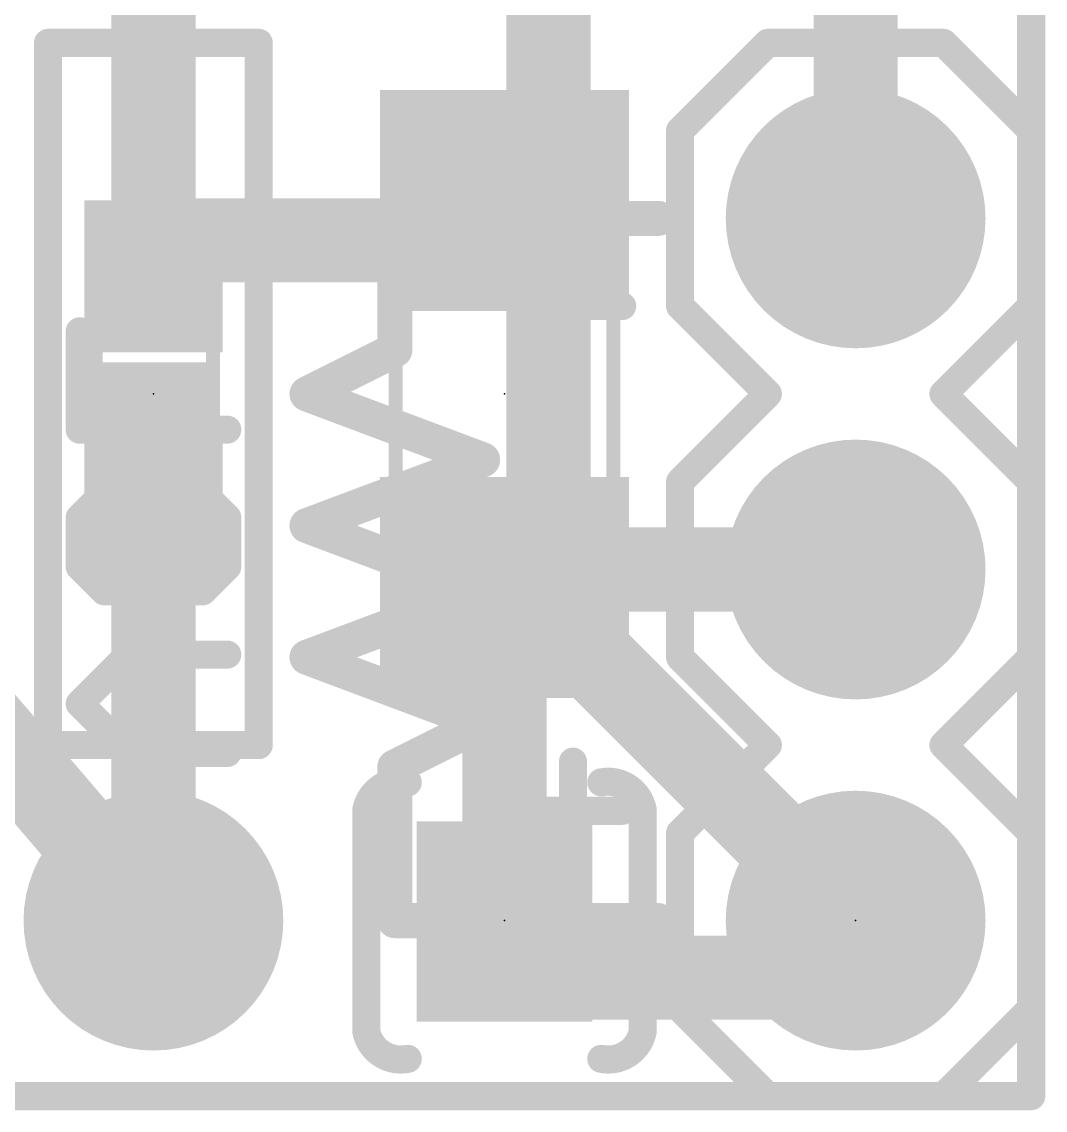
# Model space of a CAD drawing. Extents: x -19.1 to 20.4, y -11.4 to 20.4.
# Drawn here: x 13.02 to 20.42, y -0.1 to 7.77 of the extents above; entities that cross this region are included whole.
import ezdxf

# ---------------------------------------------------------------- set-up
doc = ezdxf.new("R2010")
doc.units = 0
for name, color, linetype in [('1', 12, 'CONTINUOUS'), ('16', 132, 'CONTINUOUS'), ('17', 110, 'CONTINUOUS'), ('20', 53, 'CONTINUOUS'), ('21', 41, 'CONTINUOUS'), ('22', 40, 'CONTINUOUS'), ('23', 53, 'CONTINUOUS'), ('24', 53, 'CONTINUOUS'), ('51', 53, 'CONTINUOUS')]:
    doc.layers.add(name, color=color, linetype=linetype)

# ---------------------------------------------------------------- blocks, each defined once
blk = doc.blocks.new('RECT')
blk.add_solid([(-0.5, -0.5), (0.5, -0.5), (-0.5, 0.5), (0.5, 0.5)])
blk = doc.blocks.new('ROUNDP')
at = {"const_width": 0.5}
blk.add_lwpolyline([(0, -0.25, 1), (0, 0.25, 1), (0, -0.25)], format="xyb", dxfattribs=at)

msp = doc.modelspace()

# ---------------------------------------------------------------- linework, layer by layer
at = {"layer": '1'}
for points, const_width in [([(20.32, 20.32), (20.32, 0)], 0.2032), ([(19.05, 6.35), (19.05, 13.97)], 0.6096), ([(13.97, 6.1912), (13.97, 8.89)], 0.6096), ([(16.51, 6.1912), (16.51, 6.48)], 0.6096), ([(13.97, 5.93), (13.97, 6.1912)], 0.6096), ([(13.97, 5.93), (13.97, 6.1912)], 0.6096), ([(13.97, 6.1912), (16.51, 6.1912)], 0.6096), ([(13.97, 1.27), (13.97, 4.23)], 0.6096), ([(16.51, 3.81), (19.05, 3.81)], 0.6096), ([(16.51, 1.6709), (16.51, 3.68)], 0.6096), ([(16.51, 3.68), (16.51, 3.81)], 0.3556), ([(19.05, 0.8573), (19.05, 1.27)], 0.6096), ([(16.51, 0.8573), (19.05, 0.8573)], 0.6096), ([(20.32, 0), (0, 0)], 0.2032)]:
    msp.add_lwpolyline(points, dxfattribs=dict(at, const_width=const_width))
for points, const_width in [([(16.6624, 6.48, 1), (16.3576, 6.48)], 0.3048), ([(14.1224, 6.1912, 1), (13.8176, 6.1912)], 0.3048), ([(14.1224, 6.1912, 1), (13.8176, 6.1912)], 0.3048), ([(13.97, 6.3436, 1), (13.97, 6.0388)], 0.3048), ([(16.51, 6.0388, 1), (16.51, 6.3436)], 0.3048), ([(18.8976, 6.35, 1), (19.2024, 6.35)], 0.3048), ([(13.8176, 6.1912, 1), (14.1224, 6.1912)], 0.3048), ([(16.3576, 6.1912, 1), (16.6624, 6.1912)], 0.3048), ([(13.8176, 5.93, 1), (14.1224, 5.93)], 0.3048), ([(13.8176, 5.93, 1), (14.1224, 5.93)], 0.3048), ([(14.1224, 4.23, 1), (13.8176, 4.23)], 0.3048), ([(16.51, 3.9624, 1), (16.51, 3.6576)], 0.3048), ([(19.05, 3.6576, 1), (19.05, 3.9624)], 0.3048), ([(16.6624, 3.68, 1), (16.3576, 3.68)], 0.3048), ([(16.5989, 3.81, 1), (16.4211, 3.81)], 0.1778), ([(16.4211, 3.68, 1), (16.5989, 3.68)], 0.1778), ([(16.3576, 1.6709, 1), (16.6624, 1.6709)], 0.3048), ([(19.2024, 1.27, 1), (18.8976, 1.27)], 0.3048), ([(13.8176, 1.27, 1), (14.1224, 1.27)], 0.3048), ([(16.51, 1.0097, 1), (16.51, 0.7049)], 0.3048), ([(19.05, 0.7049, 1), (19.05, 1.0097)], 0.3048), ([(18.8976, 0.8573, 1), (19.2024, 0.8573)], 0.3048), ([(20.32, -0.0508, 1), (20.32, 0.0508)], 0.1016), ([(20.2692, 0, 1), (20.3708, 0)], 0.1016)]:
    msp.add_lwpolyline(points, format="xyb", dxfattribs=dict(at, const_width=const_width))
at = {"layer": '16'}
for points, const_width in [([(20.32, 20.32), (20.32, 0)], 0.2032), ([(16.8275, 3.4925), (16.8275, 14.2875)], 0.6096), ([(13.97, 1.27), (12.065, 3.4925)], 0.6096), ([(19.05, 1.27), (16.8275, 3.4925)], 0.6096), ([(20.32, 0), (0, 0)], 0.2032)]:
    msp.add_lwpolyline(points, dxfattribs=dict(at, const_width=const_width))
for points, const_width in [([(16.9353, 3.6003, 1), (16.7197, 3.3847)], 0.3048), ([(16.6751, 3.4925, 1), (16.9799, 3.4925)], 0.3048), ([(13.8543, 1.1708, 1), (14.0857, 1.3692)], 0.3048), ([(18.9422, 1.1622, 1), (19.1578, 1.3778)], 0.3048), ([(20.32, -0.0508, 1), (20.32, 0.0508)], 0.1016), ([(20.2692, 0, 1), (20.3708, 0)], 0.1016)]:
    msp.add_lwpolyline(points, format="xyb", dxfattribs=dict(at, const_width=const_width))
at = {"layer": '20', "const_width": 0.2032}
for points in [[(20.32, 0), (20.32, 20.32)], [(0, 0), (20.32, 0)]]:
    msp.add_lwpolyline(points, dxfattribs=at)
at = {"layer": '20', "const_width": 0.1016}
for points in [[(20.32, -0.0508, 1), (20.32, 0.0508)], [(20.2692, 0, 1), (20.3708, 0)]]:
    msp.add_lwpolyline(points, format="xyb", dxfattribs=at)
at = {"layer": '21', "const_width": 0.2032}
for points in [[(13.97, 7.62), (13.97, 7.874)], [(13.208, 2.54), (13.208, 7.62)], [(13.208, 7.62), (13.97, 7.62)], [(13.97, 7.62), (14.732, 7.62)], [(14.732, 7.62), (14.732, 2.54)], [(13.97, 2.54), (13.208, 2.54)], [(14.732, 2.54), (13.97, 2.54)], [(13.97, 2.54), (13.97, 2.286)], [(15.51, 0.47), (15.51, 2.07)], [(17.51, 2.07), (17.51, 0.47)]]:
    msp.add_lwpolyline(points, dxfattribs=at)
at = {"layer": '21'}
for points, const_width in [([(13.2588, 7.62, 1), (13.1572, 7.62)], 0.1016), ([(13.208, 7.6708, 1), (13.208, 7.5692)], 0.1016), ([(13.97, 7.6708, 1), (13.97, 7.5692)], 0.1016), ([(13.97, 7.5692, 1), (13.97, 7.6708)], 0.1016), ([(14.7828, 7.62, 1), (14.6812, 7.62)], 0.1016), ([(14.732, 7.5692, 1), (14.732, 7.6708)], 0.1016), ([(13.9192, 7.62, 1), (14.0208, 7.62)], 0.1016), ([(13.208, 2.5908, 1), (13.208, 2.4892)], 0.1016), ([(13.97, 2.5908, 1), (13.97, 2.4892)], 0.1016), ([(14.0208, 2.54, 1), (13.9192, 2.54)], 0.1016), ([(13.97, 2.4892, 1), (13.97, 2.5908)], 0.1016), ([(14.732, 2.4892, 1), (14.732, 2.5908)], 0.1016), ([(13.1572, 2.54, 1), (13.2588, 2.54)], 0.1016), ([(14.6812, 2.54, 1), (14.7828, 2.54)], 0.1016), ([(15.81, 2.27, 0.4144), (15.51, 2.07)], 0.2032), ([(15.8, 2.2202, 1), (15.82, 2.3198)], 0.1016), ([(17.51, 2.07, 0.4144), (17.21, 2.27)], 0.2032), ([(17.2, 2.3198, 1), (17.22, 2.2202)], 0.1016), ([(13.9192, 2.286, 1), (14.0208, 2.286)], 0.1016), ([(15.5608, 2.07, 1), (15.4592, 2.07)], 0.1016), ([(15.4602, 2.0799, 1), (15.5598, 2.0601)], 0.1016), ([(17.5608, 2.07, 1), (17.4592, 2.07)], 0.1016), ([(17.4602, 2.0601, 1), (17.5598, 2.0799)], 0.1016), ([(15.51, 0.47, 0.4144), (15.81, 0.27)], 0.2032), ([(15.5598, 0.4799, 1), (15.4602, 0.4601)], 0.1016), ([(17.21, 0.27, 0.4146), (17.51, 0.47)], 0.2032), ([(17.5598, 0.4601, 1), (17.4602, 0.4799)], 0.1016), ([(15.4592, 0.47, 1), (15.5608, 0.47)], 0.1016), ([(17.4592, 0.47, 1), (17.5608, 0.47)], 0.1016), ([(15.82, 0.2202, 1), (15.8, 0.3198)], 0.1016), ([(17.22, 0.3198, 1), (17.2, 0.2202)], 0.1016)]:
    msp.add_lwpolyline(points, format="xyb", dxfattribs=dict(at, const_width=const_width))
at = {"layer": '22'}
for points, const_width in [([(18.415, 7.62), (17.78, 6.985)], 0.2032), ([(19.685, 7.62), (18.415, 7.62)], 0.2032), ([(20.32, 6.985), (19.685, 7.62)], 0.2032), ([(17.78, 6.985), (17.78, 5.715)], 0.2032), ([(20.32, 5.715), (20.32, 6.985)], 0.2032), ([(17.6212, 6.35), (15.7162, 6.35)], 0.254), ([(15.7162, 6.35), (15.7162, 5.3975)], 0.254), ([(17.3609, 5.7155), (16.6491, 5.7155)], 0.2032), ([(17.78, 5.715), (18.415, 5.08)], 0.2032), ([(19.685, 5.08), (20.32, 5.715)], 0.2032), ([(13.4366, 4.8217), (13.4366, 5.5335)], 0.2032), ([(15.7162, 5.3975), (15.0812, 5.08)], 0.254), ([(15.0812, 5.08), (16.3512, 4.6038)], 0.254), ([(18.415, 5.08), (17.78, 4.445)], 0.2032), ([(20.32, 4.445), (19.685, 5.08)], 0.2032), ([(14.5043, 4.8217), (13.4366, 4.8217)], 0.2032), ([(16.3512, 4.6038), (15.0812, 4.1275)], 0.254), ([(17.78, 4.445), (17.78, 3.175)], 0.2032), ([(20.32, 3.175), (20.32, 4.445)], 0.2032), ([(13.4366, 4.1862), (13.6146, 4.3641)], 0.2032), ([(13.6146, 4.3641), (14.3264, 4.3641)], 0.2032), ([(14.3264, 4.3641), (14.5043, 4.1862)], 0.2032), ([(13.4366, 3.8302), (13.4366, 4.1862)], 0.2032), ([(14.5043, 4.1862), (14.5043, 3.8302)], 0.2032), ([(15.0812, 4.1275), (16.3512, 3.6513)], 0.254), ([(16.6687, 3.81), (17.145, 4.1275)], 0.254), ([(17.145, 4.1275), (17.145, 3.4925)], 0.254), ([(17.6212, 3.81), (16.6687, 3.81)], 0.254), ([(17.145, 3.4925), (16.6687, 3.81)], 0.254), ([(13.6146, 3.6523), (13.4366, 3.8302)], 0.2032), ([(14.5043, 3.8302), (14.3264, 3.6523)], 0.2032), ([(14.3264, 3.6523), (13.6146, 3.6523)], 0.2032), ([(16.3512, 3.6513), (15.0812, 3.175)], 0.254), ([(13.4366, 2.8388), (13.7925, 3.1947)], 0.2032), ([(13.7925, 3.1947), (14.5043, 3.1947)], 0.2032), ([(15.0812, 3.175), (16.3512, 2.6988)], 0.254), ([(17.78, 3.175), (18.415, 2.54)], 0.2032), ([(19.685, 2.54), (20.32, 3.175)], 0.2032), ([(13.7925, 2.4829), (13.4366, 2.8388)], 0.2032), ([(16.3512, 2.6988), (15.7162, 2.3813)], 0.254), ([(18.415, 2.54), (17.78, 1.905)], 0.2032), ([(20.32, 1.905), (19.685, 2.54)], 0.2032), ([(14.5043, 2.4829), (13.7925, 2.4829)], 0.2032), ([(17.005, 2.4202), (17.005, 1.7084)], 0.2032), ([(15.7162, 2.3813), (15.7162, 1.27)], 0.254), ([(17.3609, 2.0643), (16.6491, 2.0643)], 0.2032), ([(17.78, 1.905), (17.78, 0.635)], 0.2032), ([(20.32, 0.635), (20.32, 1.905)], 0.2032), ([(15.7162, 1.27), (17.6212, 1.27)], 0.254), ([(18.415, 0), (17.78, 0.635)], 0.2032), ([(20.32, 0.635), (19.685, 0)], 0.2032), ([(19.685, 0), (18.415, 0)], 0.2032)]:
    msp.add_lwpolyline(points, dxfattribs=dict(at, const_width=const_width))
for points, const_width in [([(18.415, 7.6708, 1), (18.415, 7.5692)], 0.1016), ([(18.4509, 7.5841, 1), (18.3791, 7.6559)], 0.1016), ([(19.7209, 7.6559, 1), (19.6491, 7.5841)], 0.1016), ([(19.685, 7.5692, 1), (19.685, 7.6708)], 0.1016), ([(17.8308, 6.985, 1), (17.7292, 6.985)], 0.1016), ([(17.7441, 7.0209, 1), (17.8159, 6.9491)], 0.1016), ([(20.3708, 6.985, 1), (20.2692, 6.985)], 0.1016), ([(20.2841, 6.9491, 1), (20.3559, 7.0209)], 0.1016), ([(15.7162, 6.4135, 1), (15.7162, 6.2865)], 0.127), ([(15.7797, 6.35, 1), (15.6527, 6.35)], 0.127), ([(17.6212, 6.2865, 1), (17.6212, 6.4135)], 0.127), ([(16.6491, 5.7663, 1), (16.6491, 5.6647)], 0.1016), ([(17.3609, 5.6647, 1), (17.3609, 5.7663)], 0.1016), ([(17.8159, 5.7509, 1), (17.7441, 5.6791)], 0.1016), ([(17.7292, 5.715, 1), (17.8308, 5.715)], 0.1016), ([(20.2692, 5.715, 1), (20.3708, 5.715)], 0.1016), ([(20.3559, 5.6791, 1), (20.2841, 5.7509)], 0.1016), ([(13.4874, 5.5335, 1), (13.3858, 5.5335)], 0.1016), ([(15.7446, 5.3407, 1), (15.6878, 5.4543)], 0.127), ([(15.6527, 5.3975, 1), (15.7797, 5.3975)], 0.127), ([(15.1035, 5.1395, 1), (15.0589, 5.0205)], 0.127), ([(15.0528, 5.1368, 1), (15.1096, 5.0232)], 0.127), ([(18.4509, 5.0441, 1), (18.3791, 5.1159)], 0.1016), ([(18.3791, 5.0441, 1), (18.4509, 5.1159)], 0.1016), ([(19.7209, 5.1159, 1), (19.6491, 5.0441)], 0.1016), ([(19.6491, 5.1159, 1), (19.7209, 5.0441)], 0.1016), ([(13.4366, 4.8725, 1), (13.4366, 4.7709)], 0.1016), ([(14.5043, 4.7709, 1), (14.5043, 4.8725)], 0.1016), ([(13.3858, 4.8217, 1), (13.4874, 4.8217)], 0.1016), ([(16.3735, 4.5443, 1), (16.3289, 4.6633)], 0.127), ([(16.3289, 4.5443, 1), (16.3735, 4.6633)], 0.127), ([(17.8308, 4.445, 1), (17.7292, 4.445)], 0.1016), ([(17.7441, 4.4809, 1), (17.8159, 4.4091)], 0.1016), ([(20.3708, 4.445, 1), (20.2692, 4.445)], 0.1016), ([(20.2841, 4.4091, 1), (20.3559, 4.4809)], 0.1016), ([(13.6146, 4.4149, 1), (13.6146, 4.3133)], 0.1016), ([(13.6505, 4.3282, 1), (13.5786, 4.4)], 0.1016), ([(14.3623, 4.4, 1), (14.2904, 4.3282)], 0.1016), ([(14.3264, 4.3133, 1), (14.3264, 4.4149)], 0.1016), ([(13.4874, 4.1862, 1), (13.3858, 4.1862)], 0.1016), ([(13.4007, 4.2221, 1), (13.4725, 4.1502)], 0.1016), ([(14.5551, 4.1862, 1), (14.4535, 4.1862)], 0.1016), ([(14.4684, 4.1502, 1), (14.5402, 4.2221)], 0.1016), ([(15.1035, 4.187, 1), (15.0589, 4.068)], 0.127), ([(17.2085, 4.1275, 1), (17.0815, 4.1275)], 0.127), ([(17.1802, 4.0747, 1), (17.1098, 4.1803)], 0.127), ([(15.0589, 4.187, 1), (15.1035, 4.068)], 0.127), ([(13.4725, 3.8662, 1), (13.4007, 3.7943)], 0.1016), ([(13.3858, 3.8302, 1), (13.4874, 3.8302)], 0.1016), ([(14.4535, 3.8302, 1), (14.5551, 3.8302)], 0.1016), ([(14.5402, 3.7943, 1), (14.4684, 3.8662)], 0.1016), ([(16.6687, 3.8735, 1), (16.6687, 3.7465)], 0.127), ([(16.7039, 3.8628, 1), (16.6335, 3.7572)], 0.127), ([(16.6335, 3.8628, 1), (16.7039, 3.7572)], 0.127), ([(17.6212, 3.7465, 1), (17.6212, 3.8735)], 0.127), ([(13.6146, 3.7031, 1), (13.6146, 3.6015)], 0.1016), ([(13.5786, 3.6164, 1), (13.6505, 3.6882)], 0.1016), ([(14.2904, 3.6882, 1), (14.3623, 3.6164)], 0.1016), ([(14.3264, 3.6015, 1), (14.3264, 3.7031)], 0.1016), ([(16.3735, 3.5918, 1), (16.3289, 3.7108)], 0.127), ([(16.3289, 3.5918, 1), (16.3735, 3.7108)], 0.127), ([(17.0815, 3.4925, 1), (17.2085, 3.4925)], 0.127), ([(17.1098, 3.4397, 1), (17.1802, 3.5453)], 0.127), ([(13.7925, 3.2455, 1), (13.7925, 3.1439)], 0.1016), ([(13.8284, 3.1588, 1), (13.7566, 3.2306)], 0.1016), ([(14.5043, 3.1439, 1), (14.5043, 3.2455)], 0.1016), ([(15.1035, 3.2345, 1), (15.0589, 3.1155)], 0.127), ([(15.0589, 3.2345, 1), (15.1035, 3.1155)], 0.127), ([(17.8159, 3.2109, 1), (17.7441, 3.1391)], 0.1016), ([(20.3559, 3.1391, 1), (20.2841, 3.2109)], 0.1016), ([(17.7292, 3.175, 1), (17.8308, 3.175)], 0.1016), ([(20.2692, 3.175, 1), (20.3708, 3.175)], 0.1016), ([(13.4725, 2.8747, 1), (13.4007, 2.8029)], 0.1016), ([(13.4007, 2.8747, 1), (13.4725, 2.8029)], 0.1016), ([(16.3796, 2.642, 1), (16.3228, 2.7556)], 0.127), ([(16.3289, 2.6393, 1), (16.3735, 2.7583)], 0.127), ([(18.4509, 2.5041, 1), (18.3791, 2.5759)], 0.1016), ([(18.3791, 2.5041, 1), (18.4509, 2.5759)], 0.1016), ([(19.7209, 2.5759, 1), (19.6491, 2.5041)], 0.1016), ([(19.6491, 2.5759, 1), (19.7209, 2.5041)], 0.1016), ([(13.7925, 2.5337, 1), (13.7925, 2.4321)], 0.1016), ([(13.7566, 2.447, 1), (13.8284, 2.5188)], 0.1016), ([(14.5043, 2.4321, 1), (14.5043, 2.5337)], 0.1016), ([(17.0558, 2.4202, 1), (16.9542, 2.4202)], 0.1016), ([(15.7797, 2.3813, 1), (15.6527, 2.3813)], 0.127), ([(15.6878, 2.4381, 1), (15.7446, 2.3245)], 0.127), ([(16.6491, 2.1151, 1), (16.6491, 2.0135)], 0.1016), ([(17.3609, 2.0135, 1), (17.3609, 2.1151)], 0.1016), ([(17.8308, 1.905, 1), (17.7292, 1.905)], 0.1016), ([(17.7441, 1.9409, 1), (17.8159, 1.8691)], 0.1016), ([(20.3708, 1.905, 1), (20.2692, 1.905)], 0.1016), ([(20.2841, 1.8691, 1), (20.3559, 1.9409)], 0.1016), ([(16.9542, 1.7084, 1), (17.0558, 1.7084)], 0.1016), ([(15.7162, 1.3335, 1), (15.7162, 1.2065)], 0.127), ([(17.6212, 1.2065, 1), (17.6212, 1.3335)], 0.127), ([(15.6527, 1.27, 1), (15.7797, 1.27)], 0.127), ([(17.8159, 0.6709, 1), (17.7441, 0.5991)], 0.1016), ([(20.3559, 0.5991, 1), (20.2841, 0.6709)], 0.1016), ([(17.7292, 0.635, 1), (17.8308, 0.635)], 0.1016), ([(20.2692, 0.635, 1), (20.3708, 0.635)], 0.1016), ([(18.415, 0.0508, 1), (18.415, -0.0508)], 0.1016), ([(18.3791, -0.0359, 1), (18.4509, 0.0359)], 0.1016), ([(19.6491, 0.0359, 1), (19.7209, -0.0359)], 0.1016), ([(19.685, -0.0508, 1), (19.685, 0.0508)], 0.1016)]:
    msp.add_lwpolyline(points, format="xyb", dxfattribs=dict(at, const_width=const_width))
at = {"layer": '23'}
for p in [(13.97, 5.08), (13.97, 5.08), (16.51, 5.08), (16.51, 1.27)]:
    msp.add_point(p, dxfattribs=at)
at = {"layer": '24'}
msp.add_point((19.05, 1.27), dxfattribs=at)
at = {"layer": '51', "const_width": 0.1016}
for points in [[(15.723, 4.115), (15.723, 6.045)], [(17.297, 4.115), (17.297, 6.045)], [(13.551, 5.436), (13.551, 4.724)], [(14.402, 5.436), (14.402, 4.724)]]:
    msp.add_lwpolyline(points, dxfattribs=at)
at = {"layer": '51', "const_width": 0.0508}
for points in [[(15.7484, 6.045, 1), (15.6976, 6.045)], [(17.3224, 6.045, 1), (17.2716, 6.045)], [(13.5764, 5.436, 1), (13.5256, 5.436)], [(14.4274, 5.436, 1), (14.3766, 5.436)], [(13.5256, 4.724, 1), (13.5764, 4.724)], [(14.3766, 4.724, 1), (14.4274, 4.724)], [(15.6976, 4.115, 1), (15.7484, 4.115)], [(17.2716, 4.115, 1), (17.3224, 4.115)]]:
    msp.add_lwpolyline(points, format="xyb", dxfattribs=at)

# ---------------------------------------------------------------- block references
at = {"layer": '1'}
for p, xscale, yscale, rotation in [((16.51, 6.48), 1.6, 1.8, 90), ((16.51, 3.68), 1.6, 1.8, 90), ((16.51, 1.6709), 0.635, 1.27, 90), ((16.51, 0.8573), 0.635, 1.27, 270)]:
    msp.add_blockref('RECT', p, dxfattribs=dict(at, xscale=xscale, yscale=yscale, rotation=rotation))
at = {"layer": '1', "xscale": 1.1, "rotation": 270}
for p in [(13.97, 5.93), (13.97, 4.23)]:
    msp.add_blockref('RECT', p, dxfattribs=at)
at = {"layer": '17', "xscale": 1.8796, "yscale": 1.8796}
for p in [(19.05, 6.35), (19.05, 6.35), (19.05, 3.81), (19.05, 3.81), (19.05, 1.27), (19.05, 1.27)]:
    msp.add_blockref('ROUNDP', p, dxfattribs=at)
at = {"layer": '17', "xscale": 1.8796, "yscale": 1.8796, "rotation": 270}
msp.add_blockref('ROUNDP', (13.97, 1.27), dxfattribs=at)
msp.add_blockref('ROUNDP', (13.97, 1.27), dxfattribs=at)
at = {"layer": '21', "xscale": 0.4572, "yscale": 0.762, "rotation": 270}
msp.add_blockref('RECT', (13.97, 5.08), dxfattribs=at)
at = {"layer": '51'}
for p, xscale, yscale, rotation in [((16.5091, 6.4068), 0.7501, 1.7, 90), ((13.9751, 5.6682), 0.5001, 0.95, 270), ((13.9751, 4.4998), 0.5001, 0.95, 270), ((16.5109, 3.7532), 0.7501, 1.7, 90)]:
    msp.add_blockref('RECT', p, dxfattribs=dict(at, xscale=xscale, yscale=yscale, rotation=rotation))

doc.saveas('drawing.dxf')
